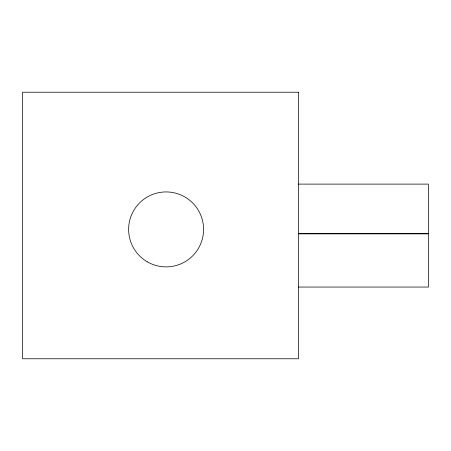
<?xml version="1.0" encoding="UTF-8"?>
<svg xmlns="http://www.w3.org/2000/svg" width="451" height="451" viewBox="0 0 451 451"><rect width="100%" height="100%" fill="white"/><g stroke="black" fill="none" stroke-linecap="round" stroke-linejoin="round"><path stroke-width="0.68" d="M298.494 184.104L428.45 184.104L428.45 233.669L298.494 233.669M298.494 233.86L428.45 233.86L428.45 287.05L298.494 287.05M298.494 92.224L22.55 92.224L22.55 358.776L298.494 358.776L298.494 92.224M147.364 261.862A37.472 37.472 0 0 0 203.581 229.407A37.472 37.472 0 0 0 147.364 196.952A37.472 37.472 0 0 0 147.364 261.862"/></g></svg>
